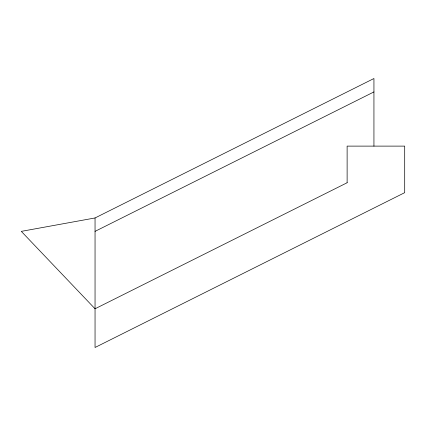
<?xml version="1.0" encoding="UTF-8"?>
<svg xmlns="http://www.w3.org/2000/svg" width="426" height="426" viewBox="0 0 426 426"><rect width="100%" height="100%" fill="white"/><g stroke="black" fill="none" stroke-linecap="round" stroke-linejoin="round"><path stroke-width="0.64" d="M347.179 182.717L95.046 308.781L21.3 231.366L95.046 217.958L373.937 78.512L373.937 146.134M95.046 231.366L373.937 91.92M347.121 182.743L347.121 146.113L404.7 146.113L404.7 192.659L95.046 347.488L95.046 217.958"/></g></svg>
